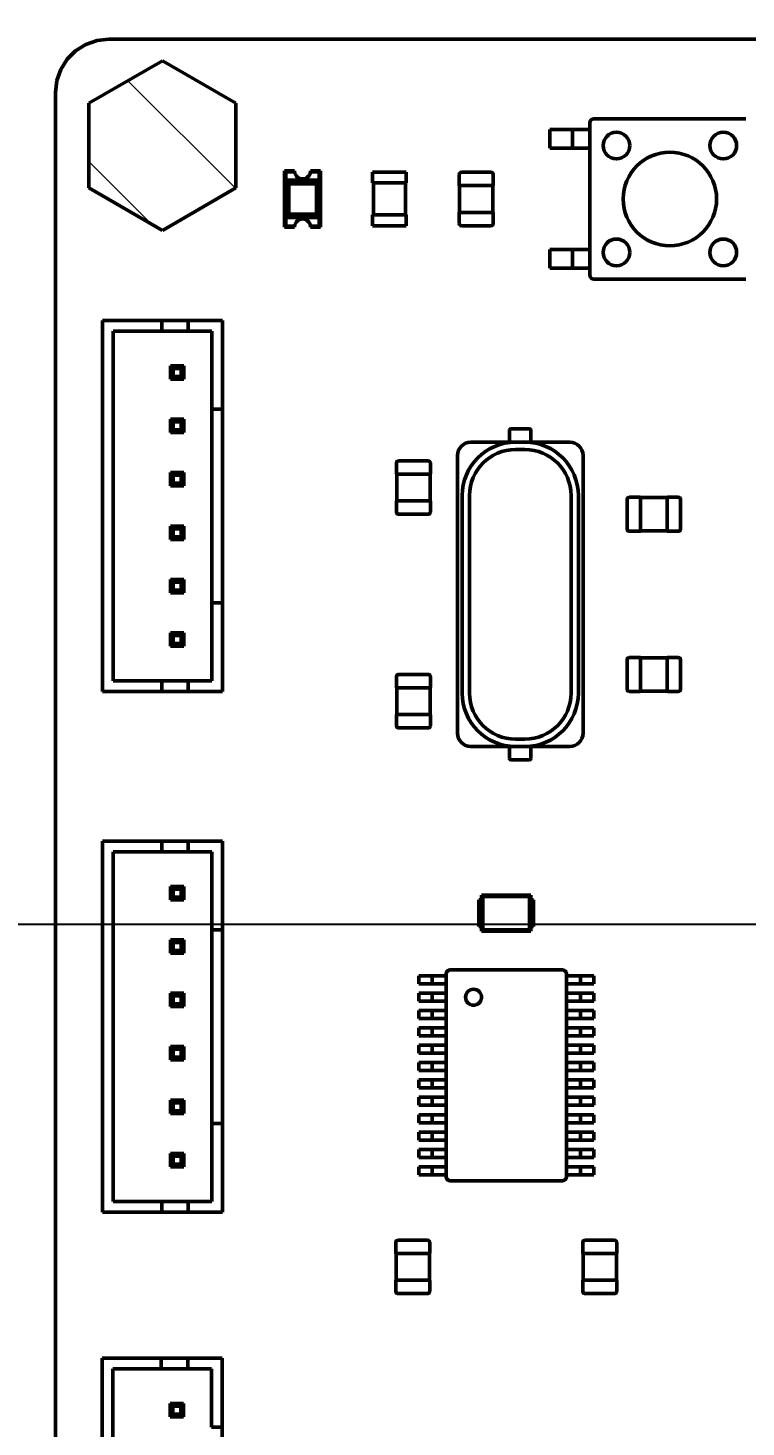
# Model space of a CAD drawing. Header units: millimetres. Extents: x 0 to 841, y 0 to 594.
# Drawn here: x 177.8 to 204.6, y 181.2 to 233.6 of the extents above; entities that cross this region are included whole.
import ezdxf

# ---------------------------------------------------------------- set-up
doc = ezdxf.new("R2010")
doc.units = ezdxf.units.MM
for name, color, linetype, lineweight in [('Видимый контур (ГОСТ)', 7, 'Continuous', 50), ('Осевая линия (ГОСТ)', 7, 'Continuous', 25), ('Размер (ГОСТ)', 7, 'Continuous', 25), ('Штриховка (ГОСТ)', 7, 'Continuous', 18)]:
    doc.layers.add(name, color=color, linetype=linetype, lineweight=lineweight)
doc.styles.add('Обычный текст (ГОСТ)', font='GOST Common Italic.ttf')
doc.dimstyles.new('Обычный (ГОСТ)', dxfattribs={"dimtxt": 3.5, "dimasz": 3.5, "dimexe": 1, "dimexo": 0, "dimgap": 0.5, "dimtad": 1, "dimrnd": 1e-08, "dimtxsty": 'Обычный текст (ГОСТ)', "dimblk": 'Filled-1', "dimcen": 0.09, "dimdle": 15, "dimclrd": 256, "dimclre": 256, "dimclrt": 256, "dimazin": 2, "dimtfac": 0.714286, "dimtdec": 3, "dimtmove": 0, "dimatfit": 3, "dimfxl": 1, "dimtolj": 1, "dimlwd": 25, "dimlwe": 25, "dimarcsym": 0})

# ---------------------------------------------------------------- blocks, each defined once
blk = doc.blocks.new('Filled-1')
at = {"color": 0}
for p, q in [((0, 0), (-1, 0.143)), ((-1, 0.143), (-1, -0.143)), ((-1, 0), (0, 0)), ((-1, -0.143), (0, 0))]:
    blk.add_line(p, q, dxfattribs=at)
at = {"color": 0, "flags": 128}
blk.add_lwpolyline([(-1, -0.143), (0, 0), (-1, 0.143), (-1, -0.143)], dxfattribs=at)
at = {"color": 0}
blk.add_solid([(-1, -0.143), (0, 0), (-1, 0.143), (-1, -0.143)], dxfattribs=at)
blk = doc.blocks.new('*D22')
at = {"layer": 'Defpoints', "color": 0, "linetype": 'Continuous', "transparency": 16777216}
for p in [(252.736, 260.792), (167.736, 213.394), (252.736, 213.398)]:
    blk.add_point(p, dxfattribs=at)
at = {"layer": 'Размер (ГОСТ)', "linetype": 'Continuous', "lineweight": 25, "transparency": 16777216}
for p, q in [((167.736, 213.394), (167.736, 261.792)), ((252.736, 213.398), (252.736, 261.792)), ((171.236, 260.792), (249.236, 260.792))]:
    blk.add_line(p, q, dxfattribs=at)
at = {"layer": 'Размер (ГОСТ)', "linetype": 'Continuous', "lineweight": 25, "transparency": 16777216, "xscale": 3.5, "yscale": 3.5, "zscale": 3.5, "rotation": 180}
blk.add_blockref('Filled-1', (167.736, 260.792), dxfattribs=at)
at = {"layer": 'Размер (ГОСТ)', "linetype": 'Continuous', "lineweight": 25, "transparency": 16777216, "xscale": 3.5, "yscale": 3.5, "zscale": 3.5}
blk.add_blockref('Filled-1', (252.736, 260.792), dxfattribs=at)
at = {"layer": 'Размер (ГОСТ)', "linetype": 'Continuous', "lineweight": 25, "transparency": 16777216, "insert": (207.815, 264.792), "char_height": 3.5, "attachment_point": 1, "style": 'Обычный текст (ГОСТ)'}
blk.add_mtext('\\A1;85', dxfattribs=at)

msp = doc.modelspace()

# ---------------------------------------------------------------- hatches: boundary and pattern name
at = {"layer": 'Штриховка (ГОСТ)'}
h = msp.add_hatch(dxfattribs=at)
h.set_pattern_fill('ANSI31', color=256, scale=25.4, style=0)
h.set_pattern_definition([(45, (0, 0), (-2.245064, 2.245064), [])])
edge = h.paths.add_edge_path()
edge.add_ellipse((150.238, 167.993), major_axis=(-5, 0), ratio=1, start_angle=0, end_angle=90)
edge.add_line((150.238, 162.993), (270.238, 162.999))
edge.add_ellipse((270.238, 167.999), major_axis=(0, -5), ratio=1, start_angle=0, end_angle=90)
edge.add_line((275.238, 167.999), (275.234, 231.999))
edge.add_ellipse((270.234, 231.999), major_axis=(5, 0), ratio=1, start_angle=0, end_angle=90)
edge.add_line((270.234, 236.999), (150.234, 236.993))
edge.add_ellipse((150.234, 231.993), major_axis=(0, 5), ratio=1, start_angle=0, end_angle=90)
edge.add_line((145.234, 231.992), (145.238, 167.992))
edge = h.paths.add_edge_path(flags=0)
edge.add_ellipse((268.237, 170.999), major_axis=(0, 3.5), ratio=1, start_angle=0, end_angle=360)
edge = h.paths.add_edge_path(flags=0)
edge.add_ellipse((268.234, 228.999), major_axis=(0, 3.5), ratio=1, start_angle=0, end_angle=360)
edge = h.paths.add_edge_path(flags=0)
edge.add_ellipse((152.234, 228.993), major_axis=(0, 3.5), ratio=1, start_angle=0, end_angle=360)
edge = h.paths.add_edge_path(flags=0)
edge.add_ellipse((152.237, 170.993), major_axis=(0, 3.5), ratio=1, start_angle=0, end_angle=360)
edge = h.paths.add_edge_path(flags=0)
edge.add_ellipse((265.235, 225.998), major_axis=(-2, 0), ratio=1, start_angle=0, end_angle=90)
edge.add_line((265.235, 223.998), (272.235, 223.999))
edge.add_line((272.235, 223.999), (272.237, 175.999))
edge.add_line((272.237, 175.999), (265.237, 175.998))
edge.add_ellipse((265.237, 173.998), major_axis=(0, 2), ratio=1, start_angle=0, end_angle=90)
edge.add_line((263.237, 173.998), (263.238, 165.998))
edge.add_line((263.238, 165.998), (157.238, 165.993))
edge.add_line((157.238, 165.993), (157.237, 173.993))
edge.add_ellipse((155.237, 173.993), major_axis=(2, 0), ratio=1, start_angle=0, end_angle=90)
edge.add_line((155.237, 175.993), (148.237, 175.993))
edge.add_line((148.237, 175.993), (148.235, 223.993))
edge.add_line((148.235, 223.993), (155.235, 223.993))
edge.add_ellipse((155.235, 225.993), major_axis=(0, -2), ratio=1, start_angle=0, end_angle=90)
edge.add_line((157.235, 225.993), (157.234, 233.993))
edge.add_line((157.234, 233.993), (263.234, 233.998))
edge.add_line((263.234, 233.998), (263.235, 225.998))
h = msp.add_hatch(dxfattribs=at)
h.set_pattern_fill('ANSI31', color=256, scale=25.4, angle=90.0002, style=0)
h.set_pattern_definition([(135.0002, (0, 0), (-2.245056, -2.245072), [])])
h.paths.add_polyline_path([(182.788, 232.345), (185.538, 230.757), (185.538, 227.582), (182.788, 225.994), (180.038, 227.582), (180.038, 230.757)])

# ---------------------------------------------------------------- linework, layer by layer
at = {"layer": 'Видимый контур (ГОСТ)'}
for p, q in [((179.541, 232.72), (179.224, 232.404)), ((179.92, 232.959), (179.541, 232.72)), ((180.343, 233.106), (179.92, 232.959)), ((180.788, 233.157), (180.343, 233.106)), ((239.788, 233.157), (180.788, 233.157)), ((179.224, 232.404), (178.986, 232.024)), ((180.038, 230.757), (182.788, 232.345)), ((182.788, 232.345), (185.538, 230.757)), ((178.986, 232.024), (178.838, 231.602)), ((178.838, 231.602), (178.788, 231.157)), ((178.788, 231.157), (178.788, 169.157)), ((180.038, 227.582), (180.038, 230.757)), ((185.538, 230.757), (185.538, 227.582)), ((204.638, 230.17), (198.938, 230.17)), ((197.288, 229.778), (198.038, 229.778)), ((197.288, 229.078), (197.288, 229.778)), ((198.038, 229.778), (198.138, 229.778)), ((198.538, 229.778), (198.138, 229.778)), ((198.138, 229.778), (198.138, 229.078)), ((198.538, 229.778), (198.788, 229.778)), ((198.788, 230.02), (198.788, 224.32)), ((198.038, 229.078), (197.288, 229.078)), ((198.138, 229.078), (198.038, 229.078)), ((198.538, 229.078), (198.138, 229.078)), ((198.538, 229.078), (198.788, 229.078)), ((187.738, 228.22), (187.363, 228.22)), ((187.363, 228.22), (187.363, 226.12)), ((187.413, 228.19), (187.413, 227.87)), ((187.74, 228.19), (187.413, 228.19)), ((188.663, 228.19), (188.337, 228.19)), ((188.713, 228.22), (188.338, 228.22)), ((188.663, 227.87), (188.663, 228.19)), ((188.713, 226.12), (188.713, 228.22)), ((190.658, 228.17), (191.918, 228.17)), ((190.658, 228.17), (190.658, 227.77)), ((191.918, 228.17), (191.918, 227.77)), ((193.903, 227.679), (193.903, 228.089)), ((193.983, 228.169), (195.093, 228.169)), ((195.173, 228.089), (195.173, 227.679)), ((182.788, 225.994), (180.038, 227.582)), ((185.538, 227.582), (182.788, 225.994)), ((187.388, 227.87), (187.391, 227.87)), ((187.388, 227.87), (187.388, 226.47)), ((187.413, 227.87), (187.391, 227.87)), ((187.522, 227.738), (187.391, 227.87)), ((187.413, 227.87), (188.663, 227.87)), ((188.554, 227.738), (187.522, 227.738)), ((187.522, 226.601), (187.522, 227.738)), ((188.686, 227.87), (188.554, 227.738)), ((188.554, 227.738), (188.554, 226.601)), ((188.686, 227.87), (188.663, 227.87)), ((188.686, 227.87), (188.688, 227.87)), ((188.688, 226.47), (188.688, 227.87)), ((190.658, 227.77), (191.918, 227.77)), ((190.688, 227.77), (190.688, 226.57)), ((191.888, 226.57), (191.888, 227.77)), ((193.913, 227.669), (193.953, 227.669)), ((193.913, 226.669), (193.913, 227.669)), ((193.963, 227.669), (193.953, 227.669)), ((195.113, 227.669), (193.963, 227.669)), ((195.123, 227.669), (195.113, 227.669)), ((195.123, 227.669), (195.163, 227.669)), ((195.163, 227.669), (195.163, 226.669)), ((187.388, 226.47), (187.391, 226.47)), ((187.391, 226.47), (187.522, 226.601)), ((187.413, 226.47), (187.391, 226.47)), ((187.413, 226.47), (187.413, 226.149)), ((188.663, 226.47), (187.413, 226.47)), ((188.554, 226.601), (187.522, 226.601)), ((188.554, 226.601), (188.686, 226.47)), ((188.686, 226.47), (188.663, 226.47)), ((188.663, 226.149), (188.663, 226.47)), ((188.686, 226.47), (188.688, 226.47)), ((190.658, 226.57), (191.918, 226.57)), ((190.658, 226.57), (190.658, 226.17)), ((191.918, 226.57), (191.918, 226.17)), ((193.903, 226.249), (193.903, 226.659)), ((193.953, 226.669), (193.913, 226.669)), ((193.953, 226.669), (193.963, 226.669)), ((193.963, 226.669), (195.113, 226.669)), ((195.113, 226.669), (195.123, 226.669)), ((195.163, 226.669), (195.123, 226.669)), ((195.173, 226.659), (195.173, 226.249)), ((187.363, 226.12), (187.738, 226.12)), ((187.413, 226.149), (187.74, 226.149)), ((188.337, 226.149), (188.663, 226.149)), ((188.338, 226.12), (188.713, 226.12)), ((190.658, 226.17), (191.918, 226.17)), ((195.093, 226.169), (193.983, 226.169)), ((197.288, 225.278), (198.038, 225.278)), ((197.288, 224.578), (197.288, 225.278)), ((198.038, 225.278), (198.138, 225.278)), ((198.538, 225.278), (198.138, 225.278)), ((198.138, 225.278), (198.138, 224.578)), ((198.538, 225.278), (198.788, 225.278)), ((198.038, 224.578), (197.288, 224.578)), ((198.138, 224.578), (198.038, 224.578)), ((198.538, 224.578), (198.138, 224.578)), ((198.538, 224.578), (198.788, 224.578)), ((198.938, 224.17), (204.638, 224.17)), ((180.545, 222.619), (180.545, 208.719)), ((182.763, 222.619), (180.545, 222.619)), ((180.945, 222.219), (180.945, 209.119)), ((182.763, 222.219), (180.945, 222.219)), ((182.763, 222.219), (182.763, 222.619)), ((183.76, 222.619), (182.763, 222.619)), ((183.76, 222.219), (182.763, 222.219)), ((185.045, 222.619), (183.76, 222.619)), ((183.76, 222.219), (183.76, 222.619)), ((184.645, 222.219), (183.76, 222.219)), ((184.645, 219.294), (184.645, 222.219)), ((185.045, 219.294), (185.045, 222.619)), ((183.095, 220.919), (183.595, 220.919)), ((183.095, 220.419), (183.095, 220.919)), ((183.195, 220.819), (183.095, 220.919)), ((183.195, 220.819), (183.195, 220.519)), ((183.495, 220.819), (183.195, 220.819)), ((183.595, 220.919), (183.495, 220.819)), ((183.495, 220.519), (183.495, 220.819)), ((183.595, 220.919), (183.595, 220.419)), ((183.195, 220.519), (183.095, 220.419)), ((183.595, 220.419), (183.095, 220.419)), ((183.195, 220.519), (183.495, 220.519)), ((183.595, 220.419), (183.495, 220.519)), ((184.645, 212.044), (184.645, 219.294)), ((184.645, 219.294), (185.045, 219.294)), ((185.045, 212.044), (185.045, 219.294)), ((183.095, 218.919), (183.595, 218.919)), ((183.095, 218.419), (183.095, 218.919)), ((183.195, 218.819), (183.095, 218.919)), ((183.195, 218.819), (183.195, 218.519)), ((183.495, 218.819), (183.195, 218.819)), ((183.595, 218.919), (183.495, 218.819)), ((183.495, 218.519), (183.495, 218.819)), ((183.595, 218.919), (183.595, 218.419)), ((196.537, 218.561), (195.837, 218.561)), ((183.195, 218.519), (183.095, 218.419)), ((183.595, 218.419), (183.095, 218.419)), ((183.195, 218.519), (183.495, 218.519)), ((183.595, 218.419), (183.495, 218.519)), ((196.012, 218.061), (194.337, 218.061)), ((195.787, 218.061), (195.787, 218.511)), ((196.012, 218.061), (196.362, 218.061)), ((198.037, 218.061), (196.362, 218.061)), ((196.587, 218.511), (196.587, 218.061)), ((193.837, 217.561), (193.837, 207.161)), ((196.012, 217.786), (196.362, 217.786)), ((198.537, 207.161), (198.537, 217.561)), ((191.552, 216.871), (191.552, 217.281)), ((191.632, 217.361), (192.742, 217.361)), ((192.822, 217.281), (192.822, 216.871)), ((183.095, 216.919), (183.595, 216.919)), ((183.095, 216.419), (183.095, 216.919)), ((183.195, 216.819), (183.095, 216.919)), ((183.195, 216.519), (183.095, 216.419)), ((183.195, 216.819), (183.195, 216.519)), ((183.495, 216.819), (183.195, 216.819)), ((183.195, 216.519), (183.495, 216.519)), ((183.595, 216.919), (183.495, 216.819)), ((183.495, 216.519), (183.495, 216.819)), ((183.595, 216.419), (183.495, 216.519)), ((183.595, 216.919), (183.595, 216.419)), ((191.562, 216.861), (191.602, 216.861)), ((191.562, 215.861), (191.562, 216.861)), ((191.612, 216.861), (191.602, 216.861)), ((192.762, 216.861), (191.612, 216.861)), ((192.772, 216.861), (192.762, 216.861)), ((192.772, 216.861), (192.812, 216.861)), ((192.812, 216.861), (192.812, 215.861)), ((183.595, 216.419), (183.095, 216.419)), ((194.012, 208.661), (194.012, 216.061)), ((194.287, 208.661), (194.287, 216.061)), ((198.087, 216.061), (198.087, 208.661)), ((198.362, 216.061), (198.362, 208.661)), ((200.187, 214.806), (200.187, 215.916)), ((200.267, 215.996), (200.677, 215.996)), ((200.687, 215.946), (200.687, 215.986)), ((200.687, 215.986), (201.687, 215.986)), ((200.687, 215.946), (200.687, 215.936)), ((200.687, 215.936), (200.687, 214.786)), ((201.687, 215.986), (201.687, 215.946)), ((201.687, 215.936), (201.687, 215.946)), ((201.687, 214.786), (201.687, 215.936)), ((201.697, 215.996), (202.107, 215.996)), ((202.187, 215.916), (202.187, 214.806)), ((191.552, 215.441), (191.552, 215.851)), ((191.602, 215.861), (191.562, 215.861)), ((191.602, 215.861), (191.612, 215.861)), ((191.612, 215.861), (192.762, 215.861)), ((192.762, 215.861), (192.772, 215.861)), ((192.812, 215.861), (192.772, 215.861)), ((192.822, 215.851), (192.822, 215.441)), ((183.195, 214.819), (183.095, 214.919)), ((183.095, 214.919), (183.595, 214.919)), ((183.095, 214.419), (183.095, 214.919)), ((183.595, 214.919), (183.495, 214.819)), ((183.595, 214.919), (183.595, 214.419)), ((192.742, 215.361), (191.632, 215.361)), ((183.195, 214.519), (183.095, 214.419)), ((183.595, 214.419), (183.095, 214.419)), ((183.195, 214.819), (183.195, 214.519)), ((183.495, 214.819), (183.195, 214.819)), ((183.195, 214.519), (183.495, 214.519)), ((183.495, 214.519), (183.495, 214.819)), ((183.595, 214.419), (183.495, 214.519)), ((200.677, 214.726), (200.267, 214.726)), ((200.687, 214.786), (200.687, 214.776)), ((200.687, 214.736), (200.687, 214.776)), ((201.687, 214.736), (200.687, 214.736)), ((201.687, 214.776), (201.687, 214.786)), ((201.687, 214.776), (201.687, 214.736)), ((202.107, 214.726), (201.697, 214.726)), ((183.195, 212.819), (183.095, 212.919)), ((183.095, 212.919), (183.595, 212.919)), ((183.095, 212.419), (183.095, 212.919)), ((183.195, 212.819), (183.195, 212.519)), ((183.495, 212.819), (183.195, 212.819)), ((183.595, 212.919), (183.495, 212.819)), ((183.495, 212.519), (183.495, 212.819)), ((183.595, 212.919), (183.595, 212.419)), ((183.195, 212.519), (183.095, 212.419)), ((183.595, 212.419), (183.095, 212.419)), ((183.195, 212.519), (183.495, 212.519)), ((183.595, 212.419), (183.495, 212.519)), ((184.645, 212.044), (185.045, 212.044)), ((184.645, 209.119), (184.645, 212.044)), ((185.045, 208.719), (185.045, 212.044)), ((183.195, 210.819), (183.095, 210.919)), ((183.095, 210.919), (183.595, 210.919)), ((183.095, 210.419), (183.095, 210.919)), ((183.195, 210.819), (183.195, 210.519)), ((183.495, 210.819), (183.195, 210.819)), ((183.595, 210.919), (183.495, 210.819)), ((183.495, 210.519), (183.495, 210.819)), ((183.595, 210.919), (183.595, 210.419)), ((183.195, 210.519), (183.095, 210.419)), ((183.595, 210.419), (183.095, 210.419)), ((183.195, 210.519), (183.495, 210.519)), ((183.595, 210.419), (183.495, 210.519)), ((200.187, 208.805), (200.187, 209.915)), ((200.267, 209.995), (200.677, 209.995)), ((200.687, 209.945), (200.687, 209.985)), ((200.687, 209.985), (201.687, 209.985)), ((200.687, 209.945), (200.687, 209.935)), ((200.687, 209.935), (200.687, 208.785)), ((201.687, 209.985), (201.687, 209.945)), ((201.687, 209.935), (201.687, 209.945)), ((201.687, 208.785), (201.687, 209.935)), ((201.697, 209.995), (202.107, 209.995)), ((202.187, 209.915), (202.187, 208.805)), ((180.945, 209.119), (182.763, 209.119)), ((183.76, 209.119), (182.763, 209.119)), ((182.763, 209.119), (182.763, 208.719)), ((183.76, 209.119), (183.76, 208.719)), ((183.76, 209.119), (184.645, 209.119)), ((191.552, 208.87), (191.552, 209.28)), ((191.632, 209.36), (192.742, 209.36)), ((192.822, 209.28), (192.822, 208.87)), ((180.545, 208.719), (182.763, 208.719)), ((183.76, 208.719), (182.763, 208.719)), ((183.76, 208.719), (185.045, 208.719)), ((191.562, 208.86), (191.602, 208.86)), ((191.562, 207.86), (191.562, 208.86)), ((191.612, 208.86), (191.602, 208.86)), ((192.762, 208.86), (191.612, 208.86)), ((192.772, 208.86), (192.762, 208.86)), ((192.772, 208.86), (192.812, 208.86)), ((192.812, 208.86), (192.812, 207.86)), ((200.677, 208.725), (200.267, 208.725)), ((200.687, 208.785), (200.687, 208.775)), ((200.687, 208.735), (200.687, 208.775)), ((201.687, 208.735), (200.687, 208.735)), ((201.687, 208.775), (201.687, 208.785)), ((201.687, 208.775), (201.687, 208.735)), ((202.107, 208.725), (201.697, 208.725)), ((191.552, 207.44), (191.552, 207.85)), ((191.602, 207.86), (191.562, 207.86)), ((191.602, 207.86), (191.612, 207.86)), ((191.612, 207.86), (192.762, 207.86)), ((192.762, 207.86), (192.772, 207.86)), ((192.812, 207.86), (192.772, 207.86)), ((192.822, 207.85), (192.822, 207.44)), ((192.742, 207.36), (191.632, 207.36)), ((194.337, 206.661), (196.012, 206.661)), ((195.787, 206.211), (195.787, 206.661)), ((196.362, 206.936), (196.012, 206.936)), ((196.362, 206.661), (196.012, 206.661)), ((196.362, 206.661), (198.037, 206.661)), ((196.587, 206.661), (196.587, 206.211)), ((196.537, 206.161), (195.837, 206.161)), ((180.545, 203.119), (180.545, 189.219)), ((182.763, 203.119), (180.545, 203.119)), ((182.763, 202.719), (182.763, 203.119)), ((183.76, 203.119), (182.763, 203.119)), ((185.045, 203.119), (183.76, 203.119)), ((183.76, 202.719), (183.76, 203.119)), ((185.045, 199.794), (185.045, 203.119)), ((180.945, 202.719), (180.945, 189.619)), ((182.763, 202.719), (180.945, 202.719)), ((183.76, 202.719), (182.763, 202.719)), ((184.645, 202.719), (183.76, 202.719)), ((184.645, 199.794), (184.645, 202.719)), ((183.095, 201.419), (183.595, 201.419)), ((183.095, 200.919), (183.095, 201.419)), ((183.195, 201.319), (183.095, 201.419)), ((183.195, 201.319), (183.195, 201.019)), ((183.495, 201.319), (183.195, 201.319)), ((183.595, 201.419), (183.495, 201.319)), ((183.495, 201.019), (183.495, 201.319)), ((183.595, 201.419), (183.595, 200.919)), ((183.195, 201.019), (183.095, 200.919)), ((183.595, 200.919), (183.095, 200.919)), ((183.195, 201.019), (183.495, 201.019)), ((183.595, 200.919), (183.495, 201.019)), ((194.638, 200.671), (194.638, 200.921)), ((194.638, 200.921), (194.738, 200.921)), ((194.738, 201.096), (194.738, 199.746)), ((196.588, 201.096), (194.738, 201.096)), ((194.738, 201.096), (194.791, 201.043)), ((196.036, 201.043), (194.791, 201.043)), ((194.791, 201.043), (194.791, 199.798)), ((196.536, 201.043), (196.036, 201.043)), ((196.536, 201.043), (196.588, 201.096)), ((196.536, 201.043), (196.536, 199.798)), ((196.588, 201.096), (196.588, 199.746)), ((196.588, 200.921), (196.688, 200.921)), ((196.688, 200.671), (196.688, 200.921)), ((194.638, 200.671), (194.638, 200.171)), ((194.738, 200.671), (194.638, 200.671)), ((196.688, 200.671), (196.588, 200.671)), ((196.688, 200.671), (196.688, 200.171)), ((184.645, 192.544), (184.645, 199.794)), ((184.645, 199.794), (185.045, 199.794)), ((185.045, 192.544), (185.045, 199.794)), ((194.638, 199.921), (194.638, 200.171)), ((194.638, 200.171), (194.738, 200.171)), ((194.638, 199.921), (194.738, 199.921)), ((194.791, 199.798), (194.738, 199.746)), ((196.588, 199.746), (194.738, 199.746)), ((196.036, 199.798), (194.791, 199.798)), ((196.536, 199.798), (196.036, 199.798)), ((196.588, 199.746), (196.536, 199.798)), ((196.588, 200.171), (196.688, 200.171)), ((196.588, 199.921), (196.688, 199.921)), ((196.688, 199.921), (196.688, 200.171)), ((183.095, 199.419), (183.595, 199.419)), ((183.095, 198.919), (183.095, 199.419)), ((183.195, 199.319), (183.095, 199.419)), ((183.195, 199.319), (183.195, 199.019)), ((183.495, 199.319), (183.195, 199.319)), ((183.595, 199.419), (183.495, 199.319)), ((183.495, 199.019), (183.495, 199.319)), ((183.595, 199.419), (183.595, 198.919)), ((183.195, 199.019), (183.095, 198.919)), ((183.595, 198.919), (183.095, 198.919)), ((183.195, 199.019), (183.495, 199.019)), ((183.595, 198.919), (183.495, 199.019)), ((193.413, 190.546), (193.413, 198.146)), ((193.563, 198.296), (197.763, 198.296)), ((197.913, 198.146), (197.913, 198.071)), ((192.388, 198.071), (192.688, 198.071)), ((192.388, 198.071), (192.388, 197.771)), ((192.688, 197.771), (192.388, 197.771)), ((192.688, 198.071), (192.888, 198.071)), ((192.888, 197.771), (192.688, 197.771)), ((193.188, 198.071), (192.888, 198.071)), ((192.888, 198.071), (192.888, 197.771)), ((192.888, 197.771), (193.188, 197.771)), ((193.413, 198.071), (193.188, 198.071)), ((193.188, 197.771), (193.413, 197.771)), ((193.413, 197.771), (193.413, 198.071)), ((197.913, 197.771), (197.913, 198.071)), ((197.913, 198.071), (198.138, 198.071)), ((197.913, 197.771), (197.913, 197.421)), ((198.138, 197.771), (197.913, 197.771)), ((198.138, 198.071), (198.438, 198.071)), ((198.438, 197.771), (198.138, 197.771)), ((198.638, 198.071), (198.438, 198.071)), ((198.438, 198.071), (198.438, 197.771)), ((198.438, 197.771), (198.638, 197.771)), ((198.938, 198.071), (198.638, 198.071)), ((198.638, 197.771), (198.938, 197.771)), ((198.938, 198.071), (198.938, 197.771)), ((183.095, 197.419), (183.595, 197.419)), ((183.095, 196.919), (183.095, 197.419)), ((183.195, 197.319), (183.095, 197.419)), ((183.195, 197.319), (183.195, 197.019)), ((183.495, 197.319), (183.195, 197.319)), ((183.595, 197.419), (183.495, 197.319)), ((183.495, 197.019), (183.495, 197.319)), ((183.595, 197.419), (183.595, 196.919)), ((192.388, 197.421), (192.688, 197.421)), ((192.388, 197.421), (192.388, 197.121)), ((192.688, 197.121), (192.388, 197.121)), ((192.688, 197.421), (192.888, 197.421)), ((192.888, 197.121), (192.688, 197.121)), ((193.188, 197.421), (192.888, 197.421)), ((192.888, 197.421), (192.888, 197.121)), ((192.888, 197.121), (193.188, 197.121)), ((193.413, 197.421), (193.188, 197.421)), ((193.188, 197.121), (193.413, 197.121)), ((193.413, 197.121), (193.413, 197.421)), ((197.913, 197.121), (197.913, 197.421)), ((197.913, 197.421), (198.138, 197.421)), ((197.913, 197.121), (197.913, 196.771)), ((198.138, 197.121), (197.913, 197.121)), ((198.138, 197.421), (198.438, 197.421)), ((198.438, 197.121), (198.138, 197.121)), ((198.638, 197.421), (198.438, 197.421)), ((198.438, 197.421), (198.438, 197.121)), ((198.438, 197.121), (198.638, 197.121)), ((198.938, 197.421), (198.638, 197.421)), ((198.638, 197.121), (198.938, 197.121)), ((198.938, 197.421), (198.938, 197.121)), ((183.195, 197.019), (183.095, 196.919)), ((183.595, 196.919), (183.095, 196.919)), ((183.195, 197.019), (183.495, 197.019)), ((183.595, 196.919), (183.495, 197.019)), ((192.388, 196.771), (192.688, 196.771)), ((192.388, 196.771), (192.388, 196.471)), ((192.688, 196.771), (192.888, 196.771)), ((193.188, 196.771), (192.888, 196.771)), ((192.888, 196.771), (192.888, 196.471)), ((193.413, 196.771), (193.188, 196.771)), ((193.413, 196.471), (193.413, 196.771)), ((197.913, 196.471), (197.913, 196.771)), ((197.913, 196.771), (198.138, 196.771)), ((198.138, 196.771), (198.438, 196.771)), ((198.638, 196.771), (198.438, 196.771)), ((198.438, 196.771), (198.438, 196.471)), ((198.938, 196.771), (198.638, 196.771)), ((198.938, 196.771), (198.938, 196.471)), ((192.688, 196.471), (192.388, 196.471)), ((192.388, 196.121), (192.688, 196.121)), ((192.388, 196.121), (192.388, 195.821)), ((192.888, 196.471), (192.688, 196.471)), ((192.688, 196.121), (192.888, 196.121)), ((192.888, 196.471), (193.188, 196.471)), ((193.188, 196.121), (192.888, 196.121)), ((192.888, 196.121), (192.888, 195.821)), ((193.188, 196.471), (193.413, 196.471)), ((193.413, 196.121), (193.188, 196.121)), ((193.413, 195.821), (193.413, 196.121)), ((197.913, 196.471), (197.913, 196.121)), ((198.138, 196.471), (197.913, 196.471)), ((197.913, 195.821), (197.913, 196.121)), ((197.913, 196.121), (198.138, 196.121)), ((198.438, 196.471), (198.138, 196.471)), ((198.138, 196.121), (198.438, 196.121)), ((198.438, 196.471), (198.638, 196.471)), ((198.638, 196.121), (198.438, 196.121)), ((198.438, 196.121), (198.438, 195.821)), ((198.638, 196.471), (198.938, 196.471)), ((198.938, 196.121), (198.638, 196.121)), ((198.938, 196.121), (198.938, 195.821)), ((192.688, 195.821), (192.388, 195.821)), ((192.388, 195.471), (192.688, 195.471)), ((192.388, 195.471), (192.388, 195.171)), ((192.888, 195.821), (192.688, 195.821)), ((192.688, 195.471), (192.888, 195.471)), ((192.888, 195.821), (193.188, 195.821)), ((193.188, 195.471), (192.888, 195.471)), ((192.888, 195.471), (192.888, 195.171)), ((193.188, 195.821), (193.413, 195.821)), ((193.413, 195.471), (193.188, 195.471)), ((193.413, 195.171), (193.413, 195.471)), ((197.913, 195.821), (197.913, 195.471)), ((198.138, 195.821), (197.913, 195.821)), ((197.913, 195.171), (197.913, 195.471)), ((197.913, 195.471), (198.138, 195.471)), ((198.438, 195.821), (198.138, 195.821)), ((198.138, 195.471), (198.438, 195.471)), ((198.438, 195.821), (198.638, 195.821)), ((198.638, 195.471), (198.438, 195.471)), ((198.438, 195.471), (198.438, 195.171)), ((198.638, 195.821), (198.938, 195.821)), ((198.938, 195.471), (198.638, 195.471)), ((198.938, 195.471), (198.938, 195.171)), ((183.195, 195.319), (183.095, 195.419)), ((183.095, 195.419), (183.595, 195.419)), ((183.095, 194.919), (183.095, 195.419)), ((183.195, 195.019), (183.095, 194.919)), ((183.195, 195.319), (183.195, 195.019)), ((183.495, 195.319), (183.195, 195.319)), ((183.195, 195.019), (183.495, 195.019)), ((183.595, 195.419), (183.495, 195.319)), ((183.495, 195.019), (183.495, 195.319)), ((183.595, 194.919), (183.495, 195.019)), ((183.595, 195.419), (183.595, 194.919)), ((192.688, 195.171), (192.388, 195.171)), ((192.888, 195.171), (192.688, 195.171)), ((192.888, 195.171), (193.188, 195.171)), ((193.188, 195.171), (193.413, 195.171)), ((197.913, 195.171), (197.913, 194.821)), ((198.138, 195.171), (197.913, 195.171)), ((198.438, 195.171), (198.138, 195.171)), ((198.438, 195.171), (198.638, 195.171)), ((198.638, 195.171), (198.938, 195.171)), ((183.595, 194.919), (183.095, 194.919)), ((192.388, 194.821), (192.688, 194.821)), ((192.388, 194.821), (192.388, 194.521)), ((192.688, 194.521), (192.388, 194.521)), ((192.688, 194.821), (192.888, 194.821)), ((192.888, 194.521), (192.688, 194.521)), ((193.188, 194.821), (192.888, 194.821)), ((192.888, 194.821), (192.888, 194.521)), ((192.888, 194.521), (193.188, 194.521)), ((193.413, 194.821), (193.188, 194.821)), ((193.188, 194.521), (193.413, 194.521)), ((193.413, 194.521), (193.413, 194.821)), ((197.913, 194.521), (197.913, 194.821)), ((197.913, 194.821), (198.138, 194.821)), ((197.913, 194.521), (197.913, 194.171)), ((198.138, 194.521), (197.913, 194.521)), ((198.138, 194.821), (198.438, 194.821)), ((198.438, 194.521), (198.138, 194.521)), ((198.638, 194.821), (198.438, 194.821)), ((198.438, 194.821), (198.438, 194.521)), ((198.438, 194.521), (198.638, 194.521)), ((198.938, 194.821), (198.638, 194.821)), ((198.638, 194.521), (198.938, 194.521)), ((198.938, 194.821), (198.938, 194.521)), ((192.388, 194.171), (192.688, 194.171)), ((192.388, 194.171), (192.388, 193.871)), ((192.688, 194.171), (192.888, 194.171)), ((193.188, 194.171), (192.888, 194.171)), ((192.888, 194.171), (192.888, 193.871)), ((193.413, 194.171), (193.188, 194.171)), ((193.413, 193.871), (193.413, 194.171)), ((197.913, 193.871), (197.913, 194.171)), ((197.913, 194.171), (198.138, 194.171)), ((198.138, 194.171), (198.438, 194.171)), ((198.638, 194.171), (198.438, 194.171)), ((198.438, 194.171), (198.438, 193.871)), ((198.938, 194.171), (198.638, 194.171)), ((198.938, 194.171), (198.938, 193.871)), ((183.195, 193.319), (183.095, 193.419)), ((183.095, 193.419), (183.595, 193.419)), ((183.095, 192.919), (183.095, 193.419)), ((183.595, 193.419), (183.495, 193.319)), ((183.595, 193.419), (183.595, 192.919)), ((192.688, 193.871), (192.388, 193.871)), ((192.388, 193.521), (192.688, 193.521)), ((192.388, 193.521), (192.388, 193.221)), ((192.888, 193.871), (192.688, 193.871)), ((192.688, 193.521), (192.888, 193.521)), ((192.888, 193.871), (193.188, 193.871)), ((193.188, 193.521), (192.888, 193.521)), ((192.888, 193.521), (192.888, 193.221)), ((193.188, 193.871), (193.413, 193.871)), ((193.413, 193.521), (193.188, 193.521)), ((193.413, 193.221), (193.413, 193.521)), ((197.913, 193.871), (197.913, 193.521)), ((198.138, 193.871), (197.913, 193.871)), ((197.913, 193.221), (197.913, 193.521)), ((197.913, 193.521), (198.138, 193.521)), ((198.438, 193.871), (198.138, 193.871)), ((198.138, 193.521), (198.438, 193.521)), ((198.438, 193.871), (198.638, 193.871)), ((198.638, 193.521), (198.438, 193.521)), ((198.438, 193.521), (198.438, 193.221)), ((198.638, 193.871), (198.938, 193.871)), ((198.938, 193.521), (198.638, 193.521)), ((198.938, 193.521), (198.938, 193.221)), ((183.195, 193.019), (183.095, 192.919)), ((183.595, 192.919), (183.095, 192.919)), ((183.195, 193.319), (183.195, 193.019)), ((183.495, 193.319), (183.195, 193.319)), ((183.195, 193.019), (183.495, 193.019)), ((183.495, 193.019), (183.495, 193.319)), ((183.595, 192.919), (183.495, 193.019)), ((192.688, 193.221), (192.388, 193.221)), ((192.388, 192.871), (192.688, 192.871)), ((192.388, 192.871), (192.388, 192.571)), ((192.888, 193.221), (192.688, 193.221)), ((192.688, 192.871), (192.888, 192.871)), ((192.888, 193.221), (193.188, 193.221)), ((193.188, 192.871), (192.888, 192.871)), ((192.888, 192.871), (192.888, 192.571)), ((193.188, 193.221), (193.413, 193.221)), ((193.413, 192.871), (193.188, 192.871)), ((193.413, 192.571), (193.413, 192.871)), ((197.913, 193.221), (197.913, 192.871)), ((198.138, 193.221), (197.913, 193.221)), ((197.913, 192.571), (197.913, 192.871)), ((197.913, 192.871), (198.138, 192.871)), ((198.438, 193.221), (198.138, 193.221)), ((198.138, 192.871), (198.438, 192.871)), ((198.438, 193.221), (198.638, 193.221)), ((198.638, 192.871), (198.438, 192.871)), ((198.438, 192.871), (198.438, 192.571)), ((198.638, 193.221), (198.938, 193.221)), ((198.938, 192.871), (198.638, 192.871)), ((198.938, 192.871), (198.938, 192.571)), ((184.645, 192.544), (185.045, 192.544)), ((184.645, 189.619), (184.645, 192.544)), ((185.045, 189.219), (185.045, 192.544)), ((192.688, 192.571), (192.388, 192.571)), ((192.888, 192.571), (192.688, 192.571)), ((192.888, 192.571), (193.188, 192.571)), ((193.188, 192.571), (193.413, 192.571)), ((197.913, 192.571), (197.913, 192.221)), ((198.138, 192.571), (197.913, 192.571)), ((198.438, 192.571), (198.138, 192.571)), ((198.438, 192.571), (198.638, 192.571)), ((198.638, 192.571), (198.938, 192.571)), ((192.388, 192.221), (192.688, 192.221)), ((192.388, 192.221), (192.388, 191.921)), ((192.688, 191.921), (192.388, 191.921)), ((192.688, 192.221), (192.888, 192.221)), ((192.888, 191.921), (192.688, 191.921)), ((193.188, 192.221), (192.888, 192.221)), ((192.888, 192.221), (192.888, 191.921)), ((192.888, 191.921), (193.188, 191.921)), ((193.413, 192.221), (193.188, 192.221)), ((193.188, 191.921), (193.413, 191.921)), ((193.413, 191.921), (193.413, 192.221)), ((197.913, 191.921), (197.913, 192.221)), ((197.913, 192.221), (198.138, 192.221)), ((197.913, 191.921), (197.913, 191.571)), ((198.138, 191.921), (197.913, 191.921)), ((198.138, 192.221), (198.438, 192.221)), ((198.438, 191.921), (198.138, 191.921)), ((198.638, 192.221), (198.438, 192.221)), ((198.438, 192.221), (198.438, 191.921)), ((198.438, 191.921), (198.638, 191.921)), ((198.938, 192.221), (198.638, 192.221)), ((198.638, 191.921), (198.938, 191.921)), ((198.938, 192.221), (198.938, 191.921)), ((183.195, 191.319), (183.095, 191.419)), ((183.095, 191.419), (183.595, 191.419)), ((183.095, 190.919), (183.095, 191.419)), ((183.195, 191.319), (183.195, 191.019)), ((183.495, 191.319), (183.195, 191.319)), ((183.595, 191.419), (183.495, 191.319)), ((183.495, 191.019), (183.495, 191.319)), ((183.595, 191.419), (183.595, 190.919)), ((192.388, 191.571), (192.688, 191.571)), ((192.388, 191.571), (192.388, 191.271)), ((192.688, 191.571), (192.888, 191.571)), ((193.188, 191.571), (192.888, 191.571)), ((192.888, 191.571), (192.888, 191.271)), ((193.413, 191.571), (193.188, 191.571)), ((193.413, 191.271), (193.413, 191.571)), ((197.913, 191.271), (197.913, 191.571)), ((197.913, 191.571), (198.138, 191.571)), ((198.138, 191.571), (198.438, 191.571)), ((198.638, 191.571), (198.438, 191.571)), ((198.438, 191.571), (198.438, 191.271)), ((198.938, 191.571), (198.638, 191.571)), ((198.938, 191.571), (198.938, 191.271)), ((183.195, 191.019), (183.095, 190.919)), ((183.595, 190.919), (183.095, 190.919)), ((183.195, 191.019), (183.495, 191.019)), ((183.595, 190.919), (183.495, 191.019)), ((192.688, 191.271), (192.388, 191.271)), ((192.388, 190.921), (192.688, 190.921)), ((192.388, 190.921), (192.388, 190.621)), ((192.888, 191.271), (192.688, 191.271)), ((192.688, 190.921), (192.888, 190.921)), ((192.888, 191.271), (193.188, 191.271)), ((193.188, 190.921), (192.888, 190.921)), ((192.888, 190.921), (192.888, 190.621)), ((193.188, 191.271), (193.413, 191.271)), ((193.413, 190.921), (193.188, 190.921)), ((193.413, 190.621), (193.413, 190.921)), ((197.913, 191.271), (197.913, 190.921)), ((198.138, 191.271), (197.913, 191.271)), ((197.913, 190.621), (197.913, 190.921)), ((197.913, 190.921), (198.138, 190.921)), ((198.438, 191.271), (198.138, 191.271)), ((198.138, 190.921), (198.438, 190.921)), ((198.438, 191.271), (198.638, 191.271)), ((198.638, 190.921), (198.438, 190.921)), ((198.438, 190.921), (198.438, 190.621)), ((198.638, 191.271), (198.938, 191.271)), ((198.938, 190.921), (198.638, 190.921)), ((198.938, 190.921), (198.938, 190.621)), ((192.688, 190.621), (192.388, 190.621)), ((192.888, 190.621), (192.688, 190.621)), ((192.888, 190.621), (193.188, 190.621)), ((193.188, 190.621), (193.413, 190.621)), ((197.763, 190.396), (193.563, 190.396)), ((197.913, 190.621), (197.913, 190.546)), ((198.138, 190.621), (197.913, 190.621)), ((198.438, 190.621), (198.138, 190.621)), ((198.438, 190.621), (198.638, 190.621)), ((198.638, 190.621), (198.938, 190.621)), ((180.545, 189.219), (182.763, 189.219)), ((180.945, 189.619), (182.763, 189.619)), ((183.76, 189.619), (182.763, 189.619)), ((182.763, 189.619), (182.763, 189.219)), ((183.76, 189.219), (182.763, 189.219)), ((183.76, 189.619), (183.76, 189.219)), ((183.76, 189.619), (184.645, 189.619)), ((183.76, 189.219), (185.045, 189.219)), ((191.608, 188.17), (192.718, 188.17)), ((198.608, 188.17), (199.718, 188.17)), ((191.528, 187.68), (191.528, 188.09)), ((191.538, 187.67), (191.578, 187.67)), ((191.538, 186.67), (191.538, 187.67)), ((191.588, 187.67), (191.578, 187.67)), ((192.738, 187.67), (191.588, 187.67)), ((192.748, 187.67), (192.738, 187.67)), ((192.748, 187.67), (192.788, 187.67)), ((192.788, 187.67), (192.788, 186.67)), ((192.798, 188.09), (192.798, 187.68)), ((198.528, 187.68), (198.528, 188.09)), ((198.538, 187.67), (198.578, 187.67)), ((198.538, 186.67), (198.538, 187.67)), ((198.588, 187.67), (198.578, 187.67)), ((199.738, 187.67), (198.588, 187.67)), ((199.748, 187.67), (199.738, 187.67)), ((199.748, 187.67), (199.788, 187.67)), ((199.788, 187.67), (199.788, 186.67)), ((199.798, 188.09), (199.798, 187.68)), ((191.528, 186.25), (191.528, 186.66)), ((191.578, 186.67), (191.538, 186.67)), ((191.578, 186.67), (191.588, 186.67)), ((191.588, 186.67), (192.738, 186.67)), ((192.738, 186.67), (192.748, 186.67)), ((192.788, 186.67), (192.748, 186.67)), ((192.798, 186.66), (192.798, 186.25)), ((198.528, 186.25), (198.528, 186.66)), ((198.578, 186.67), (198.538, 186.67)), ((198.578, 186.67), (198.588, 186.67)), ((198.588, 186.67), (199.738, 186.67)), ((199.738, 186.67), (199.748, 186.67)), ((199.788, 186.67), (199.748, 186.67)), ((199.798, 186.66), (199.798, 186.25)), ((192.718, 186.17), (191.608, 186.17)), ((199.718, 186.17), (198.608, 186.17)), ((182.749, 183.747), (180.53, 183.747)), ((180.53, 183.747), (180.53, 177.847)), ((182.749, 183.347), (182.749, 183.747)), ((183.746, 183.747), (182.749, 183.747)), ((185.03, 183.747), (183.746, 183.747)), ((183.746, 183.347), (183.746, 183.747)), ((185.03, 181.172), (185.03, 183.747)), ((180.93, 183.347), (180.93, 178.247)), ((182.749, 183.347), (180.93, 183.347)), ((183.746, 183.347), (182.749, 183.347)), ((184.63, 183.347), (183.746, 183.347)), ((184.63, 181.172), (184.63, 183.347)), ((183.08, 181.547), (183.08, 182.047)), ((183.08, 182.047), (183.58, 182.047)), ((183.08, 182.047), (183.18, 181.947)), ((183.48, 181.947), (183.18, 181.947)), ((183.18, 181.947), (183.18, 181.647)), ((183.48, 181.947), (183.58, 182.047)), ((183.48, 181.647), (183.48, 181.947)), ((183.58, 182.047), (183.58, 181.547)), ((183.08, 181.547), (183.18, 181.647)), ((183.58, 181.547), (183.08, 181.547)), ((183.18, 181.647), (183.48, 181.647)), ((183.48, 181.647), (183.58, 181.547)), ((184.63, 181.172), (185.03, 181.172)), ((185.03, 180.422), (185.03, 181.172))]:
    msp.add_line(p, q, dxfattribs=at)
for centre, radius in [((199.788, 229.17), 0.5), ((203.788, 229.17), 0.5), ((201.788, 227.17), 1.75), ((199.788, 225.17), 0.5), ((203.788, 225.17), 0.5), ((194.438, 197.271), 0.3)]:
    msp.add_circle(centre, radius, dxfattribs=at)
for centre, radius, start, end in [((198.938, 230.02), 0.15, 90, 180), ((188.038, 228.22), 0.3, 180, 185.5592), ((188.038, 228.22), 0.3, 185.5592, 354.4408), ((188.038, 228.22), 0.3, 354.4408, 0), ((193.983, 228.089), 0.08, 90, 180), ((195.093, 228.089), 0.08, 0, 90), ((193.913, 227.679), 0.01, 180, 270), ((195.163, 227.679), 0.01, 270, 0), ((188.038, 226.12), 0.3, 5.5592, 174.4408), ((193.913, 226.659), 0.01, 90, 180), ((195.163, 226.659), 0.01, 0, 90), ((188.038, 226.12), 0.3, 174.4408, 180), ((188.038, 226.12), 0.3, 0, 5.5592), ((193.983, 226.249), 0.08, 180, 270), ((195.093, 226.249), 0.08, 270, 0), ((198.938, 224.32), 0.15, 180, 270), ((195.837, 218.511), 0.05, 90, 180), ((196.537, 218.511), 0.05, 0, 90), ((194.337, 217.561), 0.5, 90, 180), ((196.012, 216.061), 2, 90, 180), ((196.362, 216.061), 2, 0, 90), ((198.037, 217.561), 0.5, 0, 90), ((196.012, 216.061), 1.725, 90, 180), ((196.362, 216.061), 1.725, 0, 90), ((191.632, 217.281), 0.08, 90, 180), ((192.742, 217.281), 0.08, 0, 90), ((191.562, 216.871), 0.01, 180, 270), ((192.812, 216.871), 0.01, 270, 0), ((200.267, 215.916), 0.08, 90, 180), ((200.677, 215.986), 0.01, 0, 90), ((201.697, 215.986), 0.01, 90, 180), ((202.107, 215.916), 0.08, 0, 90), ((191.562, 215.851), 0.01, 90, 180), ((191.632, 215.441), 0.08, 180, 270), ((192.742, 215.441), 0.08, 270, 0), ((192.812, 215.851), 0.01, 0, 90), ((200.267, 214.806), 0.08, 180, 270), ((200.677, 214.736), 0.01, 270, 0), ((201.697, 214.736), 0.01, 180, 270), ((202.107, 214.806), 0.08, 270, 0), ((200.267, 209.915), 0.08, 90, 180), ((200.677, 209.985), 0.01, 0, 90), ((201.697, 209.985), 0.01, 90, 180), ((202.107, 209.915), 0.08, 0, 90), ((191.632, 209.28), 0.08, 90, 180), ((192.742, 209.28), 0.08, 0, 90), ((191.562, 208.87), 0.01, 180, 270), ((192.812, 208.87), 0.01, 270, 0), ((196.012, 208.661), 2, 180, 270), ((196.012, 208.661), 1.725, 180, 270), ((196.362, 208.661), 1.725, 270, 0), ((196.362, 208.661), 2, 270, 0), ((200.267, 208.805), 0.08, 180, 270), ((200.677, 208.735), 0.01, 270, 0), ((201.697, 208.735), 0.01, 180, 270), ((202.107, 208.805), 0.08, 270, 0), ((191.562, 207.85), 0.01, 90, 180), ((192.812, 207.85), 0.01, 0, 90), ((191.632, 207.44), 0.08, 180, 270), ((192.742, 207.44), 0.08, 270, 0), ((194.337, 207.161), 0.5, 180, 270), ((198.037, 207.161), 0.5, 270, 0), ((195.837, 206.211), 0.05, 180, 270), ((196.537, 206.211), 0.05, 270, 0), ((193.563, 198.146), 0.15, 91.2388, 178.7612), ((193.563, 198.146), 0.15, 178.7612, 180), ((193.563, 198.146), 0.15, 90, 91.2388), ((197.763, 198.146), 0.15, 88.7612, 90), ((197.763, 198.146), 0.15, 1.2388, 88.7612), ((197.763, 198.146), 0.15, 0, 1.2388), ((193.563, 190.546), 0.15, 180, 181.2388), ((193.563, 190.546), 0.15, 181.2388, 268.7612), ((193.563, 190.546), 0.15, 268.7612, 270), ((197.763, 190.546), 0.15, 270, 271.2388), ((197.763, 190.546), 0.15, 271.2388, 358.7612), ((197.763, 190.546), 0.15, 358.7612, 0), ((191.608, 188.09), 0.08, 90, 180), ((192.718, 188.09), 0.08, 0, 90), ((198.608, 188.09), 0.08, 90, 180), ((199.718, 188.09), 0.08, 0, 90), ((191.538, 187.68), 0.01, 180, 270), ((192.788, 187.68), 0.01, 270, 0), ((198.538, 187.68), 0.01, 180, 270), ((199.788, 187.68), 0.01, 270, 0), ((191.538, 186.66), 0.01, 90, 180), ((192.788, 186.66), 0.01, 0, 90), ((198.538, 186.66), 0.01, 90, 180), ((199.788, 186.66), 0.01, 0, 90), ((191.608, 186.25), 0.08, 180, 270), ((192.718, 186.25), 0.08, 270, 0), ((198.608, 186.25), 0.08, 180, 270), ((199.718, 186.25), 0.08, 270, 0)]:
    msp.add_arc(centre, radius, start, end, dxfattribs=at)
at = {"layer": 'Осевая линия (ГОСТ)', "linetype": 'Continuous'}
msp.add_line((326.568, 200.002), (98.476, 199.99), dxfattribs=at)

# ---------------------------------------------------------------- dimensions: what is measured, and where the dimension line sits
at = {"layer": 'Размер (ГОСТ)', "linetype": 'Continuous', "lineweight": 25}
dim = msp.add_linear_dim(base=(252.736, 260.792), p1=(167.736, 213.394), p2=(252.736, 213.398), angle=180, dimstyle='Обычный (ГОСТ)', override={"dimgap": 0.5, "dimdec": 2, "dimtol": 0, "dimlim": 0, "dimtp": 0, "dimtm": 0, "dimtdec": 3, "dimtofl": 0, "dimatfit": 1}, dxfattribs=at)
dim.commit()
dim.dimension.update_dxf_attribs({"geometry": '*D22', "text_midpoint": (210.236, 260.792), "dimtype": 160})

doc.saveas('drawing.dxf')
